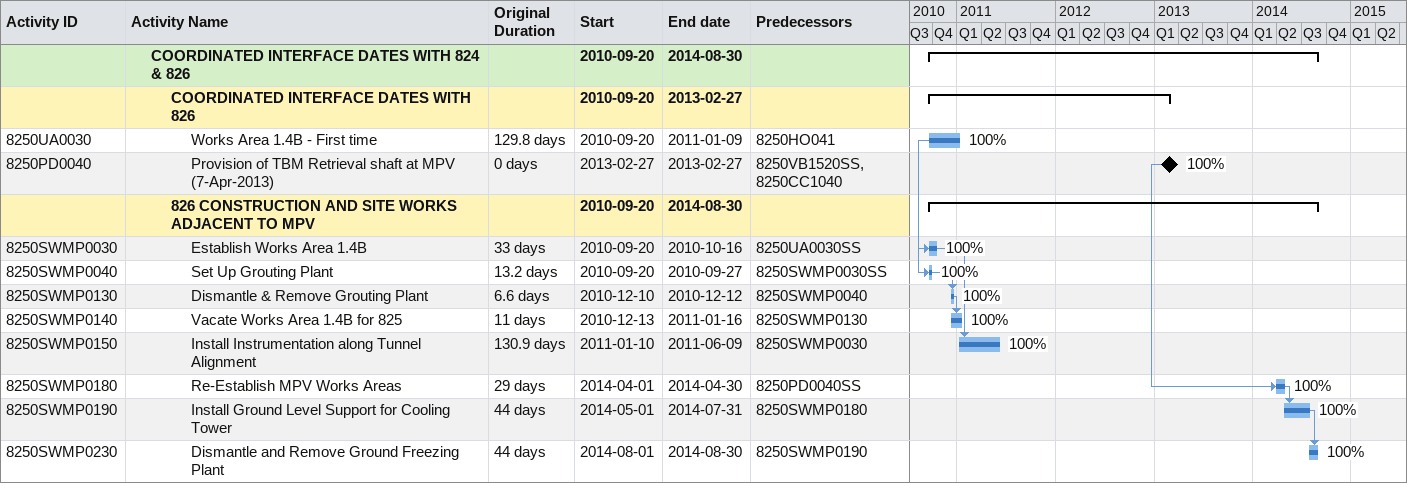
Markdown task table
| ID | Level | Task | Original duration | Start | Finish | Predecessors | % complete |
|---|---|---|---|---|---|---|---|
|  | 2 | **COORDINATED INTERFACE DATES WITH 824 & 826** |  | 2010-09-20 | 2014-08-30 |  |  |
|  | 3 | **COORDINATED INTERFACE DATES WITH 826** |  | 2010-09-20 | 2013-02-27 |  |  |
| 8250UA0030 | 4 | Works Area 1.4B - First time | 129.8d | 2010-09-20 | 2011-01-09 | 8250HO041 | 100 |
| 8250PD0040 | 4 | Provision of TBM Retrieval shaft at MPV (7-Apr-2013) | 0d | 2013-02-27 | 2013-02-27 | 8250VB1520SS, 8250CC1040 | 100 |
|  | 3 | **826 CONSTRUCTION AND SITE WORKS ADJACENT TO MPV** |  | 2010-09-20 | 2014-08-30 |  |  |
| 8250SWMP0030 | 4 | Establish Works Area 1.4B | 33d | 2010-09-20 | 2010-10-16 | 8250UA0030SS | 100 |
| 8250SWMP0040 | 4 | Set Up Grouting Plant | 13.2d | 2010-09-20 | 2010-09-27 | 8250SWMP0030SS | 100 |
| 8250SWMP0130 | 4 | Dismantle & Remove Grouting Plant | 6.6d | 2010-12-10 | 2010-12-12 | 8250SWMP0040 | 100 |
| 8250SWMP0140 | 4 | Vacate Works Area 1.4B for 825 | 11d | 2010-12-13 | 2011-01-16 | 8250SWMP0130 | 100 |
| 8250SWMP0150 | 4 | Install Instrumentation along Tunnel Alignment | 130.9d | 2011-01-10 | 2011-06-09 | 8250SWMP0030 | 100 |
| 8250SWMP0180 | 4 | Re-Establish MPV Works Areas | 29d | 2014-04-01 | 2014-04-30 | 8250PD0040SS | 100 |
| 8250SWMP0190 | 4 | Install Ground Level Support for Cooling Tower | 44d | 2014-05-01 | 2014-07-31 | 8250SWMP0180 | 100 |
| 8250SWMP0230 | 4 | Dismantle and Remove Ground Freezing Plant | 44d | 2014-08-01 | 2014-08-30 | 8250SWMP0190 | 100 |
